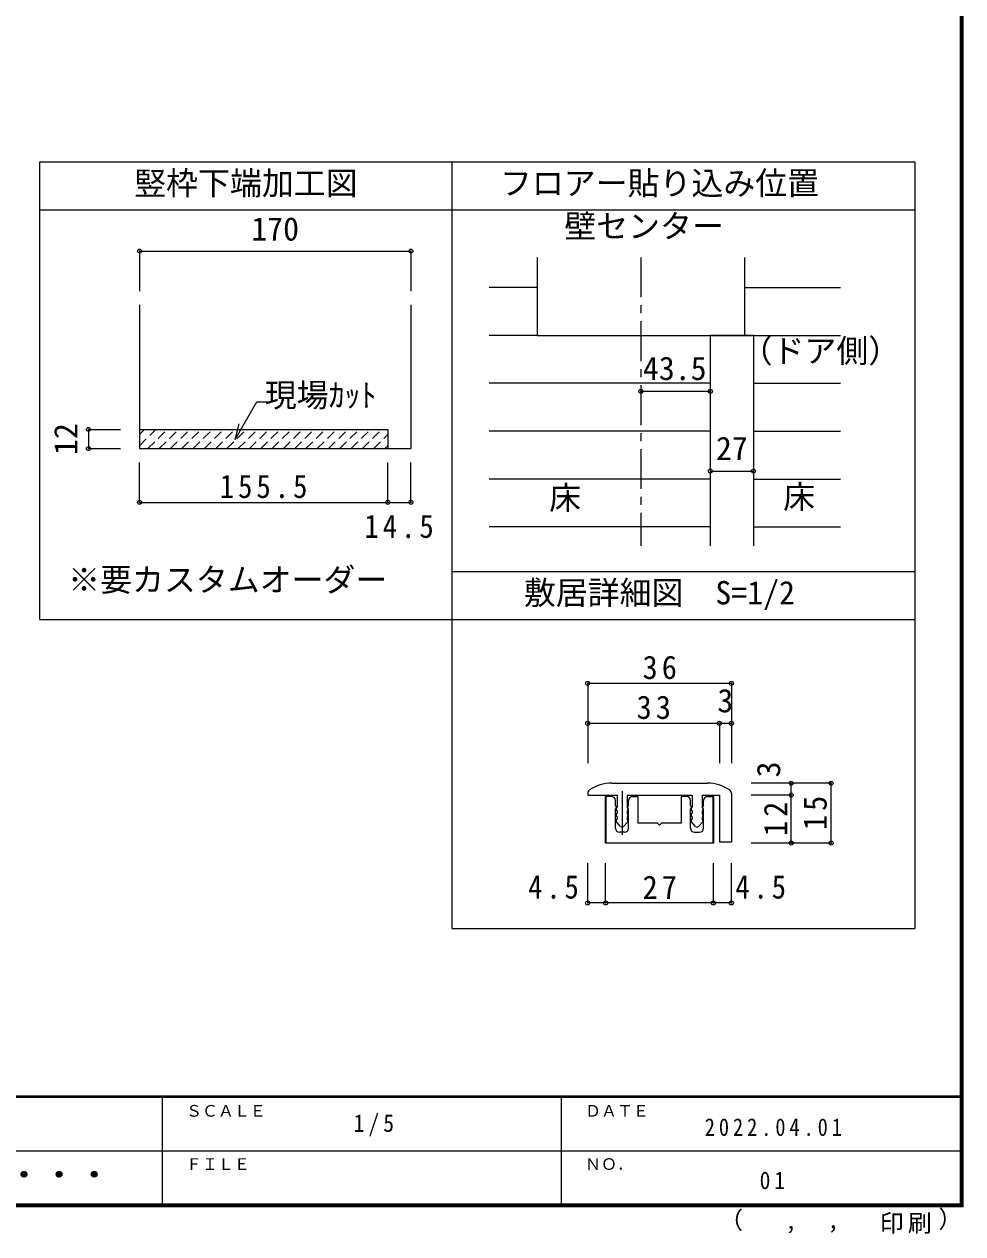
# Model space of a CAD drawing. Units: millimetres at full size, sheet at 1:5, with parts at other scales. Extents: x -973 to 977, y -718 to 696.
# Drawn here: x 389 to 977, y -718 to 40 of the extents above; entities that cross this region are included whole.
import ezdxf
from ezdxf.enums import TextEntityAlignment as Align

# ---------------------------------------------------------------- set-up
doc = ezdxf.new("R2010")
doc.units = ezdxf.units.MM
doc.header["$LTSCALE"] = 5
doc.header["$PDMODE"] = 32
doc.header["$PDSIZE"] = 2.5
doc.linetypes.add('CHAIN1', pattern=[8, 5, -1, 1, -1])
doc.linetypes.add('DASHED1', pattern=[1.8, 1.2, -0.6])
for name, color, linetype in [('0-0_補助線', 7, 'Continuous'), ('0-1_通り芯', 4, 'CHAIN1'), ('0-3_仕上', 7, 'Continuous'), ('0-4_枠', 3, 'Continuous'), ('0-A_文字', 3, 'Continuous'), ('0-B_寸法', 7, 'Continuous'), ('0-C_ﾊｯﾁ', 4, 'DASHED1'), ('0-D', 4, 'Continuous'), ('1-B_寸法', 7, 'Continuous'), ('F-1_通り芯', 6, 'Continuous'), ('F-A_文字', 7, 'Continuous')]:
    doc.layers.add(name, color=color, linetype=linetype)
doc.layers.add('1-7_金物', color=7, linetype='Continuous', lineweight=18)
doc.styles.add('ＭＳ ゴシック', font='')
doc.styles.get('ＭＳ ゴシック').set_extended_font_data('MS Gothic')

msp = doc.modelspace()

# ---------------------------------------------------------------- linework, layer by layer
at = {"layer": '0-1_通り芯'}
msp.add_line((774.977, -106.278), (774.977, -286.922), dxfattribs=at)
at = {"layer": '0-3_仕上'}
for p, q in [((709.977, -106.278), (709.977, -155.114)), ((839.977, -106.278), (839.977, -155.114)), ((709.977, -155.114), (845.477, -155.114))]:
    msp.add_line(p, q, dxfattribs=at)
at = {"layer": '0-4_枠'}
for p, q in [((460.866, -136.022), (460.866, -226.034)), ((630.866, -136.022), (630.866, -226.034)), ((818.477, -286.922), (818.477, -155.114)), ((845.477, -155.114), (818.477, -155.114)), ((845.477, -155.114), (845.477, -286.922)), ((460.866, -214.034), (616.366, -214.034)), ((616.366, -214.034), (616.366, -226.034))]:
    msp.add_line(p, q, dxfattribs=at)
at = {"layer": '0-A_文字'}
for p, q in [((398.384, -333.026), (398.384, -46.5)), ((398.384, -46.5), (656.639, -46.5)), ((656.639, -333.026), (656.639, -46.5)), ((656.639, -46.5), (946.639, -46.5)), ((946.639, -46.5), (946.639, -526.5)), ((398.384, -76.5), (656.639, -76.5)), ((656.639, -76.5), (946.639, -76.5)), ((656.639, -303.026), (946.639, -303.026)), ((656.639, -526.5), (656.639, -333.026)), ((656.639, -526.5), (946.639, -526.5))]:
    msp.add_line(p, q, dxfattribs=at)
at = {"layer": '0-A_文字', "color": 7}
for p, q in [((520.76, -220.241), (534.328, -196.741)), ((534.328, -196.741), (541.148, -196.741)), ((520.76, -220.241), (523.348, -210.582))]:
    msp.add_line(p, q, dxfattribs=at)
at = {"layer": '0-A_文字'}
msp.add_lwpolyline([(398.384, -333.026), (656.639, -333.026), (946.639, -333.026)], dxfattribs=at)
at = {"layer": '0-B_寸法', "color": 4}
for p, q in [((460.866, -102.351), (460.866, -127.351)), ((460.866, -102.351), (630.866, -102.351)), ((630.866, -102.351), (630.866, -127.351)), ((774.977, -190.114), (818.477, -190.114)), ((428.866, -214.034), (448.866, -214.034)), ((428.866, -214.034), (428.866, -226.034)), ((428.866, -226.034), (448.866, -226.034)), ((460.866, -259.706), (460.866, -234.706)), ((616.366, -259.706), (616.366, -234.706)), ((630.866, -259.706), (630.866, -234.706)), ((818.477, -240.114), (845.477, -240.114)), ((460.866, -259.706), (616.366, -259.706)), ((616.366, -259.706), (630.866, -259.706))]:
    msp.add_line(p, q, dxfattribs=at)
at = {"layer": '0-B_寸法', "color": 3}
msp.add_line((460.866, -226.034), (630.866, -226.034), dxfattribs=at)
at = {"layer": '0-B_寸法'}
for p in [(460.866, -102.351), (630.866, -102.351), (774.977, -190.114), (818.477, -190.114), (428.866, -214.034), (428.866, -226.034), (818.477, -240.114), (845.477, -240.114), (460.866, -259.706), (616.366, -259.706), (630.866, -259.706)]:
    msp.add_point(p, dxfattribs=at)
at = {"layer": '0-C_ﾊｯﾁ'}
for p, q in [((460.866, -224.226), (471.058, -214.034)), ((460.866, -217.155), (463.987, -214.034)), ((466.13, -226.034), (478.13, -214.034)), ((473.201, -226.034), (485.201, -214.034)), ((480.272, -226.034), (492.272, -214.034)), ((487.343, -226.034), (499.343, -214.034)), ((494.414, -226.034), (506.414, -214.034)), ((501.485, -226.034), (513.485, -214.034)), ((508.556, -226.034), (520.556, -214.034)), ((515.627, -226.034), (527.627, -214.034)), ((522.698, -226.034), (534.698, -214.034)), ((529.769, -226.034), (541.769, -214.034)), ((536.84, -226.034), (548.84, -214.034)), ((543.911, -226.034), (555.911, -214.034)), ((550.982, -226.034), (562.982, -214.034)), ((558.053, -226.034), (570.053, -214.034)), ((565.124, -226.034), (577.124, -214.034)), ((572.196, -226.034), (584.196, -214.034)), ((579.267, -226.034), (591.267, -214.034)), ((586.338, -226.034), (598.338, -214.034)), ((593.409, -226.034), (605.409, -214.034)), ((600.48, -226.034), (612.48, -214.034)), ((607.551, -226.034), (616.366, -217.219)), ((614.622, -226.034), (616.366, -224.29))]:
    msp.add_line(p, q, dxfattribs=at)
at = {"layer": '0-D'}
for p, q in [((709.977, -125.114), (679.977, -125.114)), ((839.977, -125.114), (899.977, -125.114)), ((709.977, -155.114), (679.977, -155.114)), ((845.477, -155.114), (899.977, -155.114)), ((818.477, -185.114), (679.977, -185.114)), ((845.477, -185.114), (899.977, -185.114)), ((818.477, -215.114), (679.977, -215.114)), ((845.477, -215.114), (899.977, -215.114)), ((818.477, -245.114), (679.977, -245.114)), ((845.477, -245.114), (899.977, -245.114)), ((818.477, -275.114), (679.977, -275.114)), ((845.477, -275.114), (899.977, -275.114))]:
    msp.add_line(p, q, dxfattribs=at)
at = {"layer": '1-7_金物'}
for p, q in [((756.639, -435.584), (816.639, -435.584)), ((741.639, -441.875), (741.639, -443.084)), ((741.639, -443.084), (760.014, -443.084)), ((752.889, -473.084), (752.889, -443.834)), ((756.514, -443.834), (752.889, -443.834)), ((753.139, -473.084), (753.139, -443.834)), ((759.014, -449.459), (759.014, -446.334)), ((760.014, -443.084), (760.014, -450.584)), ((766.264, -443.084), (807.014, -443.084)), ((766.264, -443.084), (766.264, -450.584)), ((767.264, -449.459), (767.264, -446.334)), ((769.764, -443.834), (773.139, -443.834)), ((773.139, -443.834), (773.139, -460.584)), ((800.139, -443.834), (800.139, -460.584)), ((803.514, -443.834), (800.139, -443.834)), ((806.014, -449.459), (806.014, -446.334)), ((807.014, -443.084), (807.014, -450.584)), ((813.264, -443.084), (824.139, -443.084)), ((813.264, -443.084), (813.264, -450.584)), ((814.264, -449.459), (814.264, -446.334)), ((816.764, -443.834), (820.389, -443.834)), ((820.139, -443.834), (820.139, -473.084)), ((820.389, -443.834), (820.389, -473.084)), ((824.139, -443.084), (824.139, -472.334)), ((831.639, -441.875), (831.639, -472.334)), ((759.014, -449.459), (759.533, -450.323)), ((759.014, -451.959), (759.533, -451.094)), ((759.014, -463.834), (759.014, -451.959)), ((759.496, -451.448), (760.014, -450.584)), ((759.496, -452.219), (760.014, -453.084)), ((759.496, -455.198), (760.014, -454.334)), ((760.014, -453.084), (760.014, -454.334)), ((766.783, -451.448), (766.264, -450.584)), ((766.783, -452.219), (766.264, -453.084)), ((766.264, -453.084), (766.264, -454.334)), ((766.783, -455.198), (766.264, -454.334)), ((767.264, -449.459), (766.746, -450.323)), ((767.264, -451.959), (766.746, -451.094)), ((767.264, -463.834), (767.264, -451.959)), ((806.014, -449.459), (806.533, -450.323)), ((806.014, -451.959), (806.533, -451.094)), ((806.014, -463.834), (806.014, -451.959)), ((806.496, -451.448), (807.014, -450.584)), ((806.496, -452.219), (807.014, -453.084)), ((806.496, -455.198), (807.014, -454.334)), ((807.014, -453.084), (807.014, -454.334)), ((813.783, -451.448), (813.264, -450.584)), ((813.783, -452.219), (813.264, -453.084)), ((813.264, -453.084), (813.264, -454.334)), ((813.783, -455.198), (813.264, -454.334)), ((814.264, -449.459), (813.746, -450.323)), ((814.264, -451.959), (813.746, -451.094)), ((814.264, -463.834), (814.264, -451.959)), ((759.496, -455.969), (760.014, -456.834)), ((759.496, -458.948), (760.014, -458.084)), ((762.223, -462.683), (759.589, -459.844)), ((760.014, -456.834), (760.014, -458.084)), ((766.689, -459.844), (764.056, -462.683)), ((766.783, -455.969), (766.264, -456.834)), ((766.264, -456.834), (766.264, -458.084)), ((766.783, -458.948), (766.264, -458.084)), ((785.389, -460.584), (773.139, -460.584)), ((786.639, -461.834), (785.389, -460.584)), ((786.639, -461.834), (787.889, -460.584)), ((800.139, -460.584), (787.889, -460.584)), ((806.496, -455.969), (807.014, -456.834)), ((806.496, -458.948), (807.014, -458.084)), ((809.223, -462.683), (806.589, -459.844)), ((807.014, -456.834), (807.014, -458.084)), ((813.689, -459.844), (811.056, -462.683)), ((813.783, -455.969), (813.264, -456.834)), ((813.264, -456.834), (813.264, -458.084)), ((813.783, -458.948), (813.264, -458.084)), ((764.764, -466.334), (761.514, -466.334)), ((808.514, -466.334), (811.764, -466.334)), ((820.389, -473.084), (752.889, -473.084)), ((824.139, -472.334), (831.639, -472.334))]:
    msp.add_line(p, q, dxfattribs=at)
at = {"layer": '1-7_金物', "color": 4}
msp.add_line((763.139, -440.584), (763.139, -467.937), dxfattribs=at)
at = {"layer": '1-7_金物'}
for centre, radius, start, end in [((756.639, -460.584), 25, 90, 123.74899), ((816.639, -460.584), 25, 56.25101, 90), ((744.139, -441.875), 2.5, 123.74899, 180), ((756.514, -446.334), 2.5, 0, 90), ((769.764, -446.334), 2.5, 90, 180), ((803.514, -446.334), 2.5, 0, 90), ((816.764, -446.334), 2.5, 90, 180), ((829.139, -441.875), 2.5, 0, 56.25101), ((760.139, -451.834), 0.75, 149.05366, 210.94634), ((758.889, -450.709), 0.75, 329.05368, 30.94635), ((767.389, -450.709), 0.75, 149.05365, 210.94632), ((766.139, -451.834), 0.75, 329.05366, 30.94634), ((807.139, -451.834), 0.75, 149.05366, 210.94634), ((805.889, -450.709), 0.75, 329.05368, 30.94635), ((814.389, -450.709), 0.75, 149.05365, 210.94632), ((813.139, -451.834), 0.75, 329.05366, 30.94634), ((760.139, -455.584), 0.75, 149.05366, 210.94634), ((760.139, -459.334), 0.75, 149.05366, 222.83826), ((766.139, -459.334), 0.75, 317.16174, 30.94634), ((766.139, -455.584), 0.75, 329.05366, 30.94634), ((807.139, -455.584), 0.75, 149.05366, 210.94634), ((807.139, -459.334), 0.75, 149.05366, 222.83826), ((813.139, -459.334), 0.75, 317.16174, 30.94634), ((813.139, -455.584), 0.75, 329.05366, 30.94634), ((761.514, -463.834), 2.5, 180, 270), ((763.139, -461.834), 1.25, 222.83826, 317.16174), ((764.764, -463.834), 2.5, 270, 0), ((808.514, -463.834), 2.5, 180, 270), ((810.139, -461.834), 1.25, 222.83826, 317.16174), ((811.764, -463.834), 2.5, 270, 0)]:
    msp.add_arc(centre, radius, start, end, dxfattribs=at)
at = {"layer": '1-B_寸法', "color": 4}
for p, q in [((741.639, -373.084), (741.639, -423.084)), ((831.639, -373.084), (741.639, -373.084)), ((831.639, -373.084), (831.639, -423.084)), ((741.639, -398.084), (824.139, -398.084)), ((824.139, -398.084), (824.139, -423.084)), ((824.139, -398.084), (831.639, -398.084)), ((894.139, -435.584), (844.139, -435.584)), ((869.139, -443.084), (869.139, -435.584)), ((894.139, -473.084), (894.139, -435.584)), ((869.139, -443.084), (844.139, -443.084)), ((869.139, -473.084), (869.139, -443.084)), ((894.139, -473.084), (844.139, -473.084)), ((741.639, -510.584), (741.639, -485.584)), ((752.889, -510.584), (752.889, -485.584)), ((820.389, -510.584), (820.389, -485.584)), ((831.639, -510.584), (831.639, -485.584)), ((752.889, -510.584), (741.639, -510.584)), ((820.389, -510.584), (752.889, -510.584)), ((831.639, -510.584), (820.389, -510.584))]:
    msp.add_line(p, q, dxfattribs=at)
at = {"layer": '1-B_寸法'}
for p in [(741.639, -373.084), (831.639, -373.084), (741.639, -398.084), (824.139, -398.084), (831.639, -398.084), (869.139, -435.584), (894.139, -435.584), (869.139, -443.084), (869.139, -473.084), (894.139, -473.084), (741.639, -510.584), (752.889, -510.584), (820.389, -510.584), (831.639, -510.584)]:
    msp.add_point(p, dxfattribs=at)
at = {"layer": 'F-1_通り芯'}
for p, q in [((974.986, 695.833), (974.986, -700.833)), ((975.82, 695.833), (975.82, -700.833)), ((976.653, 695.833), (976.653, -700.833)), ((976.653, -631.667), (-973.347, -631.667)), ((976.653, -632.5), (-973.347, -632.5)), ((474.986, -632.5), (474.986, -699.167)), ((724.986, -632.5), (724.986, -699.167)), ((1.653, -665.833), (974.986, -665.834)), ((976.653, -699.167), (-973.347, -699.167)), ((976.653, -700), (-973.347, -700)), ((976.653, -700.833), (-973.347, -700.833))]:
    msp.add_line(p, q, dxfattribs=at)

# ---------------------------------------------------------------- texts
at = {"layer": '0-0_補助線', "style": 'ＭＳ ゴシック'}
msp.add_text('※要カスタムオーダー', height=14.66, dxfattribs=at).set_placement((416.131, -319.85), align=Align.BOTTOM_LEFT)
at = {"layer": '0-A_文字', "color": 7, "style": 'ＭＳ ゴシック'}
for s, p in [('竪枠下端加工図', (457.512, -71.5)), ('フロアー貼り込み位置', (686.639, -71.5)), ('壁センター', (726.976, -98.389)), ('（ドア側）', (837.468, -176.511)), ('現場ｶｯﾄ', (539.328, -204.241)), ('床', (717.477, -268.549)), ('床', (864.089, -267.959)), ('敷居詳細図\u3000S=1/2', (701.639, -328.026))]:
    msp.add_text(s, height=14.66, dxfattribs=at).set_placement(p, align=Align.BOTTOM_LEFT)
at = {"layer": '0-B_寸法', "style": 'ＭＳ ゴシック'}
for s, p in [('170', (530.866, -100.135)), ('43.5', (776.227, -187.479)), ('27', (821.977, -237.614))]:
    msp.add_text(s, height=14.66, dxfattribs=at).set_placement(p, align=Align.BOTTOM_LEFT)
msp.add_text('12', height=14.66, rotation=90, dxfattribs=at).set_placement((426.366, -230.034), align=Align.BOTTOM_LEFT)
at = {"layer": '0-B_寸法', "char_height": 14.66, "attachment_point": 7, "style": 'ＭＳ ゴシック'}
for s, insert in [('\\T1.28;\\W0.9;155.5', (511.116, -257.206)), ('\\T1.28;\\W0.9;14.5', (601.741, -282.206))]:
    msp.add_mtext(s, dxfattribs=dict(at, insert=insert))
at = {"layer": '1-B_寸法', "style": 'ＭＳ ゴシック'}
msp.add_text('3', height=14.66, dxfattribs=at).set_placement((822.889, -395.584), align=Align.BOTTOM_LEFT)
msp.add_text('3', height=14.66, rotation=90, dxfattribs=at).set_placement((866.639, -431.951), align=Align.BOTTOM_LEFT)
at = {"layer": '1-B_寸法', "char_height": 14.66, "attachment_point": 7, "style": 'ＭＳ ゴシック'}
for s, insert in [('\\T1.27;\\W0.95;36', (776.014, -370.584)), ('\\T1.27;\\W0.95;33', (772.264, -395.584)), ('\\T1.27;\\W0.9;4.5', (704.318, -508.084)), ('\\T1.27;\\W0.95;27', (776.014, -508.084)), ('\\T1.27;\\W0.9;4.5', (834.122, -508.084))]:
    msp.add_mtext(s, dxfattribs=dict(at, insert=insert))
at = {"layer": '1-B_寸法', "char_height": 14.66, "attachment_point": 7, "rotation": 90, "style": 'ＭＳ ゴシック'}
for s, insert in [('\\T1.27;\\W0.95;15', (891.639, -464.959)), ('\\T1.27;\\W0.95;12', (866.639, -468.709))]:
    msp.add_mtext(s, dxfattribs=dict(at, insert=insert))
at = {"layer": 'F-A_文字', "style": 'ＭＳ ゴシック'}
for s, height, p in [('ＳＣＡＬＥ', 7.331, (489.986, -646.667)), ('ＤＡＴＥ', 7.331, (739.986, -646.667)), ('ＦＩＬＥ', 7.331, (489.986, -680)), ('ＮＯ．', 7.331, (739.986, -680.001)), ('（', 11, (823.992, -718.052)), ('）', 11, (961.387, -717.355)), (',', 11, (865.199, -718.052)), (',', 11, (891.686, -717.588))]:
    msp.add_text(s, height=height, dxfattribs=at).set_placement(p, align=Align.BOTTOM_LEFT)
at = {"layer": 'F-A_文字', "style": 'ＭＳ ゴシック', "width": 1.1}
msp.add_text('ウッドワン・・・', height=14.66, dxfattribs=at).set_placement((267.486, -692.5), align=Align.BOTTOM_LEFT)
at = {"layer": 'F-A_文字', "char_height": 11, "attachment_point": 7, "style": 'ＭＳ ゴシック'}
for s, insert in [('\\T1.38;\\W0.9;1/5', (594.986, -656.667)), ('\\T1.39;\\W0.85;2022.04.01', (814.986, -656.667)), ('\\T1.36;\\W0.9;01', (849.361, -690.001)), ('\\T1.17;印刷', (924.678, -717.82))]:
    msp.add_mtext(s, dxfattribs=dict(at, insert=insert))

doc.saveas('drawing.dxf')
